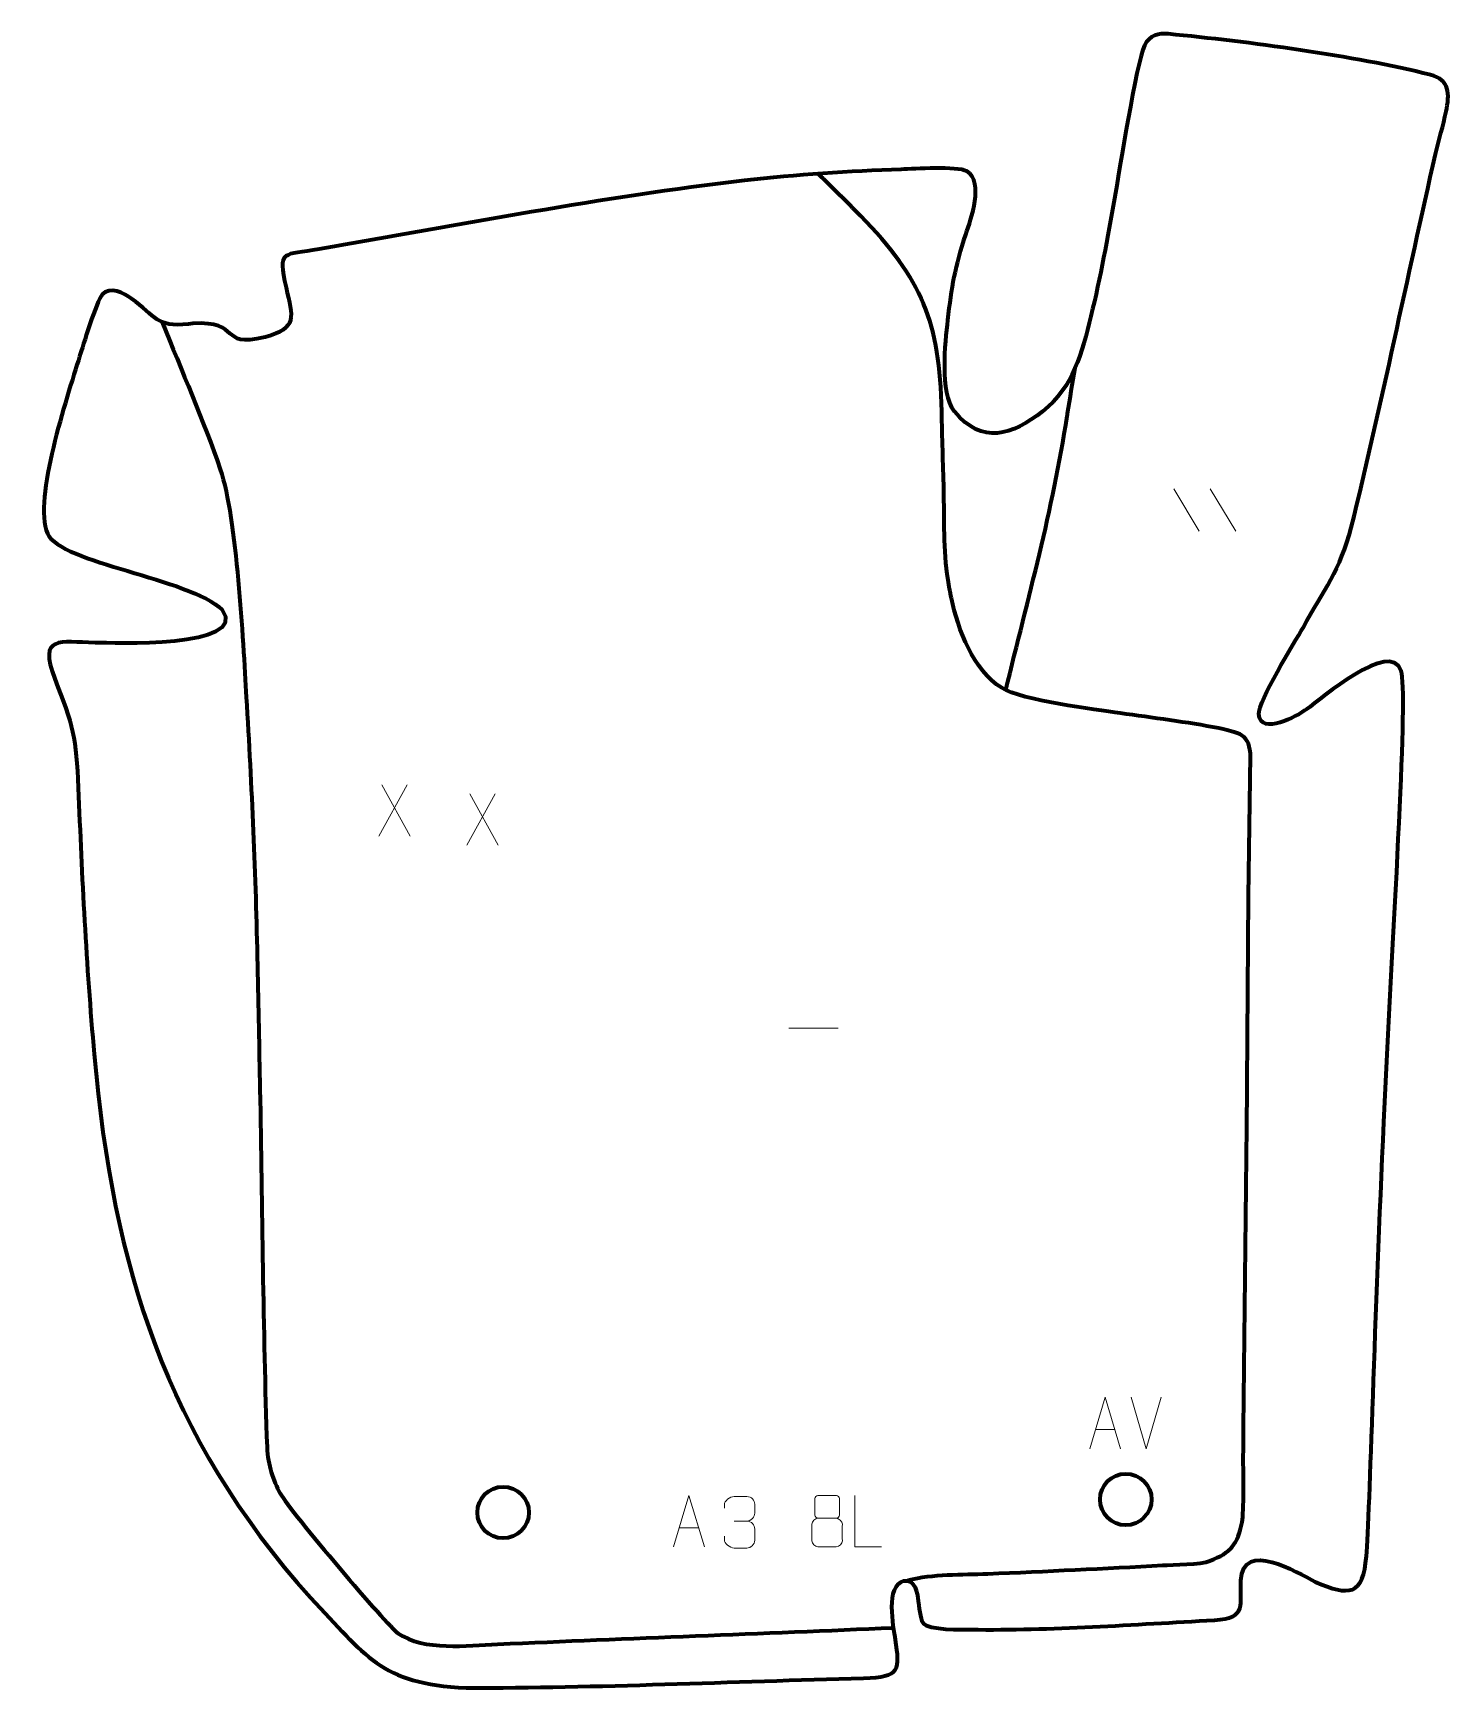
# Model space of a CAD drawing. Header units: millimetres. Extents: x 916 to 1603, y -33 to 770.
import ezdxf

# ---------------------------------------------------------------- set-up
doc = ezdxf.new("R2010")
doc.units = ezdxf.units.MM
doc.header["$MEASUREMENT"] = 0
doc.layers.add('layer 2', color=7, linetype='Continuous')
doc.layers.add('layer 3', color=7, linetype='Continuous')

msp = doc.modelspace()

# ---------------------------------------------------------------- linework, layer by layer
at = {"layer": 'layer 2', "color": 142, "lineweight": 200}
for centre in [(1446.1122, 58.052), (1143.9582, 51.702)]:
    msp.add_ellipse(centre, major_axis=(0, 12.5), ratio=1, dxfattribs=at)
at = {"layer": 'layer 2', "color": 142, "lineweight": 158}
for points, knots in [([(1340.4143, 18.8949), (1352.4125, 21.9308), (1366.6002, 21.4709), (1379.1316, 21.9851), (1379.1316, 21.9851), (1407.4477, 23.147), (1435.7505, 24.5863), (1464.0507, 26.0796), (1464.0507, 26.0796), (1468.9464, 26.3382), (1482.6637, 26.4452), (1486.9536, 28.2165), (1486.9536, 28.2165), (1497.3567, 32.5119), (1500.2622, 35.9004), (1502.5372, 47.0276), (1502.5372, 47.0276), (1503.5783, 52.1195), (1503.1043, 71.578), (1503.1493, 78.1185), (1503.1493, 78.1185), (1503.5073, 130.1107), (1504.2909, 182.0994), (1504.803, 234.0902), (1504.803, 234.0902), (1505.3897, 294.7927), (1505.3972, 355.4402), (1506.6575, 416.1396), (1506.6575, 416.1396), (1506.9144, 428.5105), (1503.3011, 429.8689), (1491.1918, 432.2983), (1491.1918, 432.2983), (1476.0815, 435.3297), (1458.9008, 437.3722), (1443.4268, 439.623), (1443.4268, 439.623), (1431.0097, 441.3794), (1395.6175, 445.8282), (1385.957, 451.859), (1385.957, 451.859), (1372.0009, 460.5715), (1364.7968, 480.1283), (1361.4763, 495.4947), (1361.4763, 495.4947), (1360.8605, 498.4506), (1360.3526, 501.3847), (1359.871, 504.364), (1359.871, 504.364), (1357.5721, 518.9308), (1358.1126, 533.6469), (1357.8074, 548.329), (1357.8074, 548.329), (1357.5024, 560.9186), (1357.0479, 573.501), (1356.78, 586.0927), (1356.78, 586.0927), (1355.9665, 629.8234), (1347.3796, 649.8249), (1317.3999, 681.0599), (1317.3999, 681.0599), (1310.6124, 687.8879), (1303.7338, 694.6467), (1296.9134, 701.4451)], [0, 0, 0, 0, 0.05882353, 0.05882353, 0.05882353, 0.05882353, 0.11764706, 0.11764706, 0.11764706, 0.11764706, 0.17647059, 0.17647059, 0.17647059, 0.17647059, 0.23529412, 0.23529412, 0.23529412, 0.23529412, 0.29411765, 0.29411765, 0.29411765, 0.29411765, 0.35294118, 0.35294118, 0.35294118, 0.35294118, 0.41176471, 0.41176471, 0.41176471, 0.41176471, 0.47058824, 0.47058824, 0.47058824, 0.47058824, 0.52941176, 0.52941176, 0.52941176, 0.52941176, 0.58823529, 0.58823529, 0.58823529, 0.58823529, 0.64705882, 0.64705882, 0.64705882, 0.64705882, 0.70588235, 0.70588235, 0.70588235, 0.70588235, 0.76470588, 0.76470588, 0.76470588, 0.76470588, 0.82352941, 0.82352941, 0.82352941, 0.82352941, 0.88235294, 0.88235294, 0.88235294, 0.88235294, 1, 1, 1, 1]), ([(978.5505, 629.4283), (987.8265, 605.9584), (998.6547, 581.6658), (1006.7147, 557.9032), (1006.7147, 557.9032), (1014.7935, 534.0849), (1017.6338, 475.2631), (1019.3416, 447.4638), (1019.3416, 447.4638), (1021.9244, 403.5963), (1023.87, 361.1123), (1024.7549, 317.178), (1024.7549, 317.178), (1025.1578, 297.1754), (1025.5607, 277.1727), (1025.9636, 257.17), (1025.9636, 257.17), (1027.1271, 199.4083), (1027.3693, 141.0644), (1029.405, 83.3844), (1029.405, 83.3844), (1029.8803, 74.4754), (1032.251, 67.3148), (1035.7868, 60.9422), (1035.7868, 60.9422), (1040.6627, 52.1541), (1088.121, -3.5486), (1092.8546, -6.8172), (1092.8546, -6.8172), (1105.7106, -15.6943), (1126.2879, -12.8217), (1141.3054, -12.1754), (1141.3054, -12.1754), (1205.3533, -9.4188), (1269.4105, -6.886), (1333.4633, -4.248)], [0, 0, 0, 0, 0.1, 0.1, 0.1, 0.1, 0.2, 0.2, 0.2, 0.2, 0.3, 0.3, 0.3, 0.3, 0.4, 0.4, 0.4, 0.4, 0.5, 0.5, 0.5, 0.5, 0.6, 0.6, 0.6, 0.6, 0.7, 0.7, 0.7, 0.7, 0.8, 0.8, 0.8, 0.8, 1, 1, 1, 1]), ([(1387.9022, 450.8192), (1398.826, 495.8802), (1410.5601, 537.604), (1417.655, 583.7318), (1417.655, 583.7318), (1417.723, 584.1742), (1417.7913, 584.6167), (1417.8597, 585.0591), (1417.8597, 585.0591), (1419.0645, 592.3905), (1420.2692, 599.7218), (1421.474, 607.0532)], [0, 0, 0, 0, 0.25, 0.25, 0.25, 0.25, 0.5, 0.5, 0.5, 0.5, 1, 1, 1, 1])]:
    msp.add_open_spline(points, degree=3, knots=knots, dxfattribs=at)
at = {"layer": 'layer 2', "color": 250, "lineweight": 9}
for points in [[(1469.3835, 548.5162), (1469.3835, 548.5162), (1481.7478, 527.9719), (1481.7478, 527.9719)], [(1487.1134, 548.5162), (1487.1134, 548.5162), (1499.4777, 527.9719), (1499.4777, 527.9719)], [(1097.3844, 404.8301), (1097.3844, 404.8301), (1083.6438, 379.9343), (1083.6438, 379.9343)], [(1085.0984, 404.8301), (1085.0984, 404.8301), (1098.839, 379.8766), (1098.839, 379.8766)], [(1140.0557, 400.4537), (1140.0557, 400.4537), (1126.3151, 375.5579), (1126.3151, 375.5579)], [(1127.7697, 400.4537), (1127.7697, 400.4537), (1141.5103, 375.5002), (1141.5103, 375.5002)], [(1282.5394, 286.7832), (1282.5394, 286.7832), (1306.5174, 286.7832), (1306.5174, 286.7832)], [(1456.0342, 82.678), (1456.0342, 82.678), (1448.7124, 107.6316), (1448.7124, 107.6316)], [(1463.3561, 107.6316), (1463.3561, 107.6316), (1456.0343, 82.678), (1456.0343, 82.678)], [(1431.3973, 91.9347), (1431.3973, 91.9347), (1440.893, 91.9347), (1440.893, 91.9347)], [(1229.4106, 44.2845), (1229.4106, 44.2845), (1238.9063, 44.2845), (1238.9063, 44.2845)], [(1256.0603, 47.5118), (1256.0603, 47.5118), (1262.2567, 47.5118), (1262.2567, 47.5118)]]:
    msp.add_open_spline(points, degree=3, dxfattribs=at)
for points, knots in [([(1428.6747, 82.6853), (1428.6747, 82.6853), (1436.0457, 107.6388), (1436.0457, 107.6388), (1436.0457, 107.6388), (1436.0457, 107.6388), (1443.6156, 82.6853), (1443.6156, 82.6853)], [0, 0, 0, 0, 0.33333333, 0.33333333, 0.33333333, 0.33333333, 1, 1, 1, 1]), ([(1226.688, 35.0351), (1226.688, 35.0351), (1234.059, 59.9886), (1234.059, 59.9886), (1234.059, 59.9886), (1234.059, 59.9886), (1241.6289, 35.0351), (1241.6289, 35.0351)], [0, 0, 0, 0, 0.33333333, 0.33333333, 0.33333333, 0.33333333, 1, 1, 1, 1]), ([(1251.3506, 53.757), (1251.3506, 53.757), (1251.3506, 55.6142), (1251.3506, 55.6142), (1251.3506, 55.6142), (1251.3363, 57.3561), (1254.0008, 59.4742), (1256.0599, 59.4515), (1256.0599, 59.4515), (1258.124, 59.4515), (1260.188, 59.4515), (1262.2517, 59.4515), (1262.2517, 59.4515), (1264.4462, 59.4603), (1266.0445, 57.6135), (1266.0889, 55.7014), (1266.0889, 55.7014), (1266.0885, 54.2663), (1266.0885, 52.8312), (1266.0889, 51.3957), (1266.0889, 51.3957), (1266.0403, 49.7422), (1264.4377, 47.5122), (1262.2394, 47.5222), (1262.2394, 47.5222), (1264.4431, 47.511), (1266.0511, 45.7078), (1266.1051, 43.6483), (1266.1051, 43.6483), (1266.1047, 41.8636), (1266.1047, 40.0789), (1266.1051, 38.2938), (1266.1051, 38.2938), (1266.1152, 36.2324), (1264.0603, 34.4693), (1262.2394, 34.4774), (1262.2394, 34.4774), (1260.1741, 34.4777), (1258.1089, 34.4777), (1256.0433, 34.4774), (1256.0433, 34.4774), (1253.8747, 34.4889), (1251.3437, 36.8891), (1251.3251, 38.3509), (1251.3251, 38.3509), (1251.3251, 38.3509), (1251.3251, 40.2595), (1251.3251, 40.2595)], [0, 0, 0, 0, 0.07692308, 0.07692308, 0.07692308, 0.07692308, 0.15384615, 0.15384615, 0.15384615, 0.15384615, 0.23076923, 0.23076923, 0.23076923, 0.23076923, 0.30769231, 0.30769231, 0.30769231, 0.30769231, 0.38461538, 0.38461538, 0.38461538, 0.38461538, 0.46153846, 0.46153846, 0.46153846, 0.46153846, 0.53846154, 0.53846154, 0.53846154, 0.53846154, 0.61538462, 0.61538462, 0.61538462, 0.61538462, 0.69230769, 0.69230769, 0.69230769, 0.69230769, 0.76923077, 0.76923077, 0.76923077, 0.76923077, 0.84615385, 0.84615385, 0.84615385, 0.84615385, 1, 1, 1, 1]), ([(1295.2051, 58.5227), (1295.2051, 56.3097), (1295.2051, 52.6274), (1295.2051, 50.4141), (1295.2051, 50.4141), (1295.2201, 49.9067), (1296.0275, 48.9753), (1296.7276, 48.9765), (1296.7276, 48.9765), (1299.6975, 48.9767), (1302.6677, 48.8918), (1305.6381, 48.8915), (1305.6381, 48.8915), (1306.4352, 48.8957), (1307.1559, 49.686), (1307.1533, 50.4067), (1307.1533, 50.4067), (1307.153, 52.6227), (1307.153, 56.3074), (1307.1533, 58.5227), (1307.1533, 58.5227), (1307.1348, 59.2335), (1306.5234, 59.9939), (1305.6895, 59.9865), (1305.6895, 59.9865), (1302.6724, 59.9862), (1299.6555, 59.9862), (1296.6389, 59.9865), (1296.6389, 59.9865), (1296.0125, 59.9941), (1295.1884, 59.2831), (1295.2051, 58.5227)], [0, 0, 0, 0, 0.11111111, 0.11111111, 0.11111111, 0.11111111, 0.22222222, 0.22222222, 0.22222222, 0.22222222, 0.33333333, 0.33333333, 0.33333333, 0.33333333, 0.44444444, 0.44444444, 0.44444444, 0.44444444, 0.55555556, 0.55555556, 0.55555556, 0.55555556, 0.66666667, 0.66666667, 0.66666667, 0.66666667, 0.77777778, 0.77777778, 0.77777778, 0.77777778, 1, 1, 1, 1]), ([(1327.633, 35.035), (1327.633, 35.035), (1314.6839, 35.035), (1314.6839, 35.035), (1314.6839, 35.035), (1314.6839, 35.035), (1314.6839, 59.9886), (1314.6839, 59.9886)], [0, 0, 0, 0, 0.33333333, 0.33333333, 0.33333333, 0.33333333, 1, 1, 1, 1]), ([(1293.7463, 46.0045), (1293.7463, 42.8337), (1293.7463, 41.1316), (1293.7463, 37.9602), (1293.7463, 37.9602), (1293.7378, 36.7383), (1295.4357, 35.0456), (1296.6883, 35.0371), (1296.6883, 35.0371), (1299.6714, 35.0374), (1302.6547, 35.0374), (1305.6381, 35.0371), (1305.6381, 35.0371), (1306.9614, 35.0488), (1308.5818, 36.6704), (1308.5707, 37.9696), (1308.5707, 37.9696), (1308.5704, 41.1378), (1308.5704, 42.8366), (1308.5707, 46.0045), (1308.5707, 46.0045), (1308.501, 47.3849), (1306.9232, 48.9635), (1305.6178, 48.9574), (1305.6178, 48.9574), (1302.6412, 48.9571), (1299.6646, 48.9571), (1296.6883, 48.9574), (1296.6883, 48.9574), (1295.6088, 48.9638), (1293.7625, 47.3849), (1293.7463, 46.0045)], [0, 0, 0, 0, 0.11111111, 0.11111111, 0.11111111, 0.11111111, 0.22222222, 0.22222222, 0.22222222, 0.22222222, 0.33333333, 0.33333333, 0.33333333, 0.33333333, 0.44444444, 0.44444444, 0.44444444, 0.44444444, 0.55555556, 0.55555556, 0.55555556, 0.55555556, 0.66666667, 0.66666667, 0.66666667, 0.66666667, 0.77777778, 0.77777778, 0.77777778, 0.77777778, 1, 1, 1, 1])]:
    msp.add_open_spline(points, degree=3, knots=knots, dxfattribs=at)
at = {"layer": 'layer 3', "color": 242, "lineweight": 158}
msp.add_open_spline([(993.3799, 628.7155), (1017.6725, 630.2588), (1005.2787, 616.6617), (1028.4449, 622.1304), (1028.4449, 622.1304), (1044.4272, 626.6653), (1041.9556, 631.5705), (1038.6167, 646.2619), (1038.6167, 646.2619), (1034.3795, 664.9059), (1037.3291, 661.7183), (1054.7493, 664.7705), (1054.7493, 664.7705), (1123.0098, 676.7384), (1192.2945, 690.0527), (1261.081, 698.1234), (1261.081, 698.1234), (1286.0844, 701.057), (1311.9658, 702.6434), (1337.1305, 703.5244), (1337.1305, 703.5244), (1343.6013, 703.7796), (1364.1379, 705.1412), (1368.9853, 702.6614), (1368.9853, 702.6614), (1377.5375, 697.0631), (1371.0066, 679.5853), (1368.4794, 672.0056), (1368.4794, 672.0056), (1363.3428, 656.599), (1361.6279, 646.4214), (1359.7754, 630.3762), (1359.7754, 630.3762), (1358.5043, 619.3669), (1355.9556, 595.2639), (1362.9681, 586.1236), (1362.9681, 586.1236), (1376.3046, 569.6868), (1390.9571, 574.4709), (1405.6909, 586.104), (1405.6909, 586.104), (1420.8823, 598.0984), (1424.7293, 614.4837), (1429.1822, 632.383), (1429.1822, 632.383), (1433.8569, 651.1741), (1437.1887, 670.3804), (1440.6045, 689.4363), (1440.6045, 689.4363), (1442.807, 701.7052), (1451.2332, 755.343), (1455.1932, 763.6556), (1455.1932, 763.6556), (1457.7105, 768.9398), (1461.9795, 769.6911), (1466.7535, 769.2525), (1466.7535, 769.2525), (1505.3882, 765.5657), (1556.5416, 758.7493), (1593.978, 749.4346), (1593.978, 749.4346), (1603.3917, 747.0924), (1603.387, 740.1735), (1601.5511, 731.5657), (1601.5511, 731.5657), (1600.1455, 724.9754), (1598.0222, 717.7661), (1596.4567, 711.0009), (1596.4567, 711.0009), (1582.6243, 650.7514), (1570.3478, 589.6255), (1555.4952, 529.7019), (1555.4952, 529.7019), (1550.2032, 509.0414), (1542.1502, 499.2544), (1532.1237, 481.1356), (1532.1237, 481.1356), (1528.0786, 474.1139), (1510.2035, 445.1309), (1510.7163, 439.0802), (1510.7163, 439.0802), (1511.6295, 428.3055), (1529.4325, 438.4179), (1533.905, 441.5529), (1533.905, 441.5529), (1541.054, 446.564), (1574.4042, 475.8712), (1579.7599, 460.1213), (1579.7599, 460.1213), (1583.2108, 449.9727), (1576.3761, 346.656), (1571.3801, 241.1528), (1571.3801, 241.1528), (1566.9515, 147.6322), (1564.5908, 51.4862), (1562.8679, 30.448), (1562.8679, 30.448), (1561.3031, 11.3395), (1554.6773, 10.875), (1538.0826, 18.071), (1538.0826, 18.071), (1528.8482, 22.7138), (1502.9948, 38.7794), (1501.9605, 18.6447), (1501.9605, 18.6447), (1501.3704, 7.1574), (1505.4765, 0.5273), (1489.1299, -0.5486), (1489.1299, -0.5486), (1450.2554, -2.5756), (1409.7016, -5.5969), (1370.9062, -5.1112), (1370.9062, -5.1112), (1366.9253, -5.0614), (1350.3293, -5.4544), (1347.7743, -2.0311), (1347.7743, -2.0311), (1344.4025, 2.4866), (1347.3191, 19.8604), (1338.4463, 18.5586), (1338.4463, 18.5586), (1329.4333, 16.2106), (1333.3684, -3.4374), (1334.3496, -10.0134), (1334.3496, -10.0134), (1336.4968, -24.4041), (1336.9554, -28.2358), (1318.9135, -28.6807), (1318.9135, -28.6807), (1254.8427, -30.2954), (1189.9909, -33.4129), (1125.9847, -33.4125), (1125.9847, -33.4125), (1083.8851, -31.2404), (1077.5285, -17.7821), (1050.4275, 10.399), (1050.4275, 10.399), (980.2337, 89.2138), (954.7528, 170.7429), (945.5065, 274.1627), (945.5065, 274.1627), (941.6469, 317.6766), (939.5059, 359.8329), (937.8281, 403.4443), (937.8281, 403.4443), (936.7929, 427.4388), (935.2724, 434.0586), (926.3883, 456.2779), (926.3883, 456.2779), (918.3102, 477.6824), (928.7344, 474.0868), (946.0031, 473.8327), (946.0031, 473.8327), (953.8147, 473.6904), (1020.6355, 470.7779), (1007.7138, 489.8241), (1007.7138, 489.8241), (991.5513, 505.2331), (929.4575, 512.3056), (922.8365, 526.7661), (922.8365, 526.7661), (915.8909, 544.055), (932.2508, 592.5621), (938.464, 612.7321), (938.464, 612.7321), (939.9503, 617.5573), (946.6415, 639.7452), (949.4017, 642.8188), (949.4017, 642.8188), (953.1448, 646.9868), (959.9575, 643.5013), (963.5121, 640.9466), (963.5121, 640.9466), (975.7174, 632.175), (975.4147, 626.7452), (991.2841, 628.4856), (991.2841, 628.4856), (991.2841, 628.4856), (993.3799, 628.7155), (993.3799, 628.7155)], degree=3, knots=[0, 0, 0, 0, 0.02173913, 0.02173913, 0.02173913, 0.02173913, 0.04347826, 0.04347826, 0.04347826, 0.04347826, 0.06521739, 0.06521739, 0.06521739, 0.06521739, 0.08695652, 0.08695652, 0.08695652, 0.08695652, 0.10869565, 0.10869565, 0.10869565, 0.10869565, 0.13043478, 0.13043478, 0.13043478, 0.13043478, 0.15217391, 0.15217391, 0.15217391, 0.15217391, 0.17391304, 0.17391304, 0.17391304, 0.17391304, 0.19565217, 0.19565217, 0.19565217, 0.19565217, 0.2173913, 0.2173913, 0.2173913, 0.2173913, 0.23913043, 0.23913043, 0.23913043, 0.23913043, 0.26086957, 0.26086957, 0.26086957, 0.26086957, 0.2826087, 0.2826087, 0.2826087, 0.2826087, 0.30434783, 0.30434783, 0.30434783, 0.30434783, 0.32608696, 0.32608696, 0.32608696, 0.32608696, 0.34782609, 0.34782609, 0.34782609, 0.34782609, 0.36956522, 0.36956522, 0.36956522, 0.36956522, 0.39130435, 0.39130435, 0.39130435, 0.39130435, 0.41304348, 0.41304348, 0.41304348, 0.41304348, 0.43478261, 0.43478261, 0.43478261, 0.43478261, 0.45652174, 0.45652174, 0.45652174, 0.45652174, 0.47826087, 0.47826087, 0.47826087, 0.47826087, 0.5, 0.5, 0.5, 0.5, 0.52173913, 0.52173913, 0.52173913, 0.52173913, 0.54347826, 0.54347826, 0.54347826, 0.54347826, 0.56521739, 0.56521739, 0.56521739, 0.56521739, 0.58695652, 0.58695652, 0.58695652, 0.58695652, 0.60869565, 0.60869565, 0.60869565, 0.60869565, 0.63043478, 0.63043478, 0.63043478, 0.63043478, 0.65217391, 0.65217391, 0.65217391, 0.65217391, 0.67391304, 0.67391304, 0.67391304, 0.67391304, 0.69565217, 0.69565217, 0.69565217, 0.69565217, 0.7173913, 0.7173913, 0.7173913, 0.7173913, 0.73913043, 0.73913043, 0.73913043, 0.73913043, 0.76086957, 0.76086957, 0.76086957, 0.76086957, 0.7826087, 0.7826087, 0.7826087, 0.7826087, 0.80434783, 0.80434783, 0.80434783, 0.80434783, 0.82608696, 0.82608696, 0.82608696, 0.82608696, 0.84782609, 0.84782609, 0.84782609, 0.84782609, 0.86956522, 0.86956522, 0.86956522, 0.86956522, 0.89130435, 0.89130435, 0.89130435, 0.89130435, 0.91304348, 0.91304348, 0.91304348, 0.91304348, 0.93478261, 0.93478261, 0.93478261, 0.93478261, 0.95652174, 0.95652174, 0.95652174, 0.95652174, 1, 1, 1, 1], dxfattribs=at)

doc.saveas('drawing.dxf')
